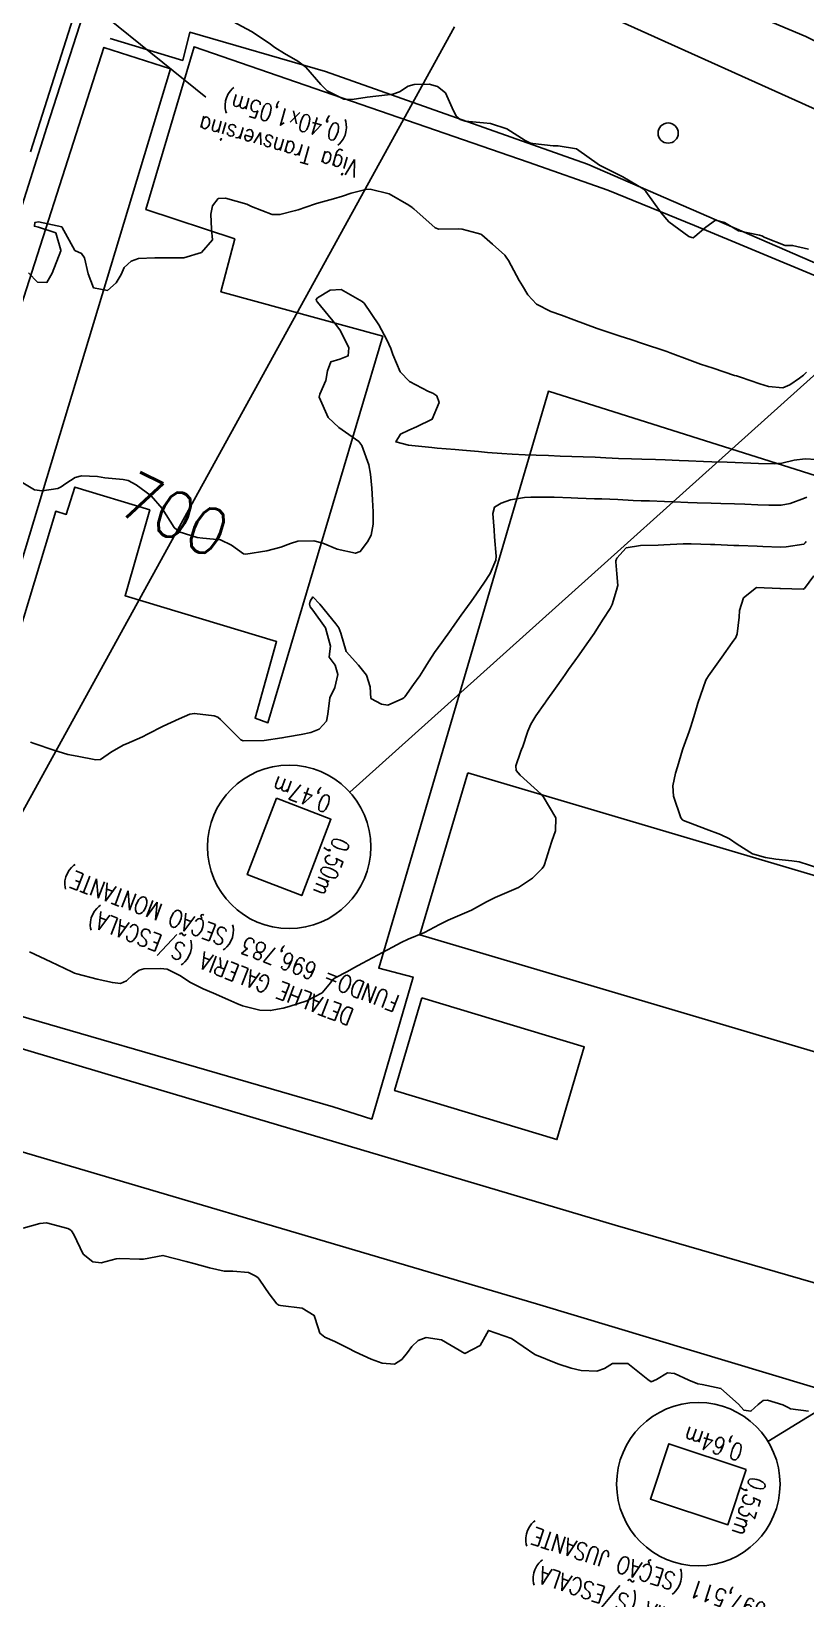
# Model space of a CAD drawing. Header units: metres. Extents: x 286371 to 293043, y 7462578 to 7466404.
# Drawn here: x 288729.9 to 288796.2, y 7464958.5 to 7465092.8 of the extents above; entities that cross this region are included whole.
import ezdxf
from ezdxf.enums import TextEntityAlignment as Align

# ---------------------------------------------------------------- set-up
doc = ezdxf.new("R2010")
doc.units = ezdxf.units.M
doc.header["$MEASUREMENT"] = 0
doc.linetypes.add('CONTINUO', pattern=[0])
for name, color, linetype in [('Area Verde e Complexo de Lazer', 45, 'Continuous'), ('Cotas', 45, 'Continuous'), ('Curvas de Nivel 1m', 11, 'Continuous'), ('Curvas de Nivel 5m', 15, 'Continuous'), ('Divisas', 45, 'Continuous'), ('Edificações', 30, 'Continuous'), ('Linha Férrea', 20, 'Continuous'), ('Pontes_Viadutos_Tubos', 190, 'Continuous'), ('Postes', 20, 'Continuous'), ('TEXTO', 45, 'Continuous'), ('Vias primárias', 230, 'Continuous')]:
    doc.layers.add(name, color=color, linetype=linetype)
doc.styles.add('ROMANS', font='romans', dxfattribs={"height": 0.2})
doc.styles.add('Style-STANDARD', font='STANDARD.shx')

msp = doc.modelspace()

# ---------------------------------------------------------------- linework, layer by layer
at = {"layer": 'Area Verde e Complexo de Lazer'}
msp.add_lwpolyline([(288763.32, 7465010.02), (288777.23, 7465005.82), (288774.89, 7464997.87), (288760.98, 7465002.06)], close=True, dxfattribs=at)
at = {"layer": 'Curvas de Nivel 1m', "flags": 128}
for points, elevation in [([(288746.74, 7465093.86), (288748.73, 7465092.81), (288750.24, 7465091.81), (288750.71, 7465091.45), (288751.55, 7465090.94), (288752.68, 7465090.28), (288753.37, 7465089.76), (288754.65, 7465088.26), (288755.21, 7465087.74), (288756.63, 7465087.03), (288757.35, 7465086.99), (288758.64, 7465087.2), (288760.38, 7465087.39), (288760.64, 7465087.41), (288760.84, 7465087.44), (288761.4, 7465087.63), (288762.13, 7465088.14), (288762.65, 7465088.28), (288763.94, 7465088.31), (288764.65, 7465088.11), (288765.34, 7465087.57), (288765.92, 7465086.27), (288766.25, 7465085.56), (288766.61, 7465085.27), (288767.03, 7465085.13), (288768.61, 7465084.98), (288769.19, 7465084.93), (288770.6, 7465084.47), (288772.18, 7465083.47), (288772.58, 7465083.28), (288772.82, 7465083.22), (288774.58, 7465083.02), (288775, 7465083.01), (288776.57, 7465082.77), (288778.55, 7465081.37), (288780.54, 7465080.35), (288782.29, 7465079.32), (288782.52, 7465079.1), (288783.83, 7465077.29), (288784.48, 7465076.51), (288786.19, 7465075.26), (288786.45, 7465075.15), (288786.56, 7465075.14), (288786.72, 7465075.25), (288787.66, 7465076.05), (288788.48, 7465076.66), (288789.24, 7465076.44), (288790.46, 7465075.73), (288792.26, 7465075.36), (288792.46, 7465075.3), (288792.7, 7465075.16), (288794.44, 7465074.47), (288795.09, 7465074.48), (288796.44, 7465074.16)], 698), ([(288729.61, 7465072.13), (288730.39, 7465071.33), (288731.19, 7465071.31), (288731.64, 7465072.1), (288732.37, 7465074.01), (288732.38, 7465074.08), (288731.94, 7465075.56), (288730.46, 7465076.05), (288730.11, 7465076.12), (288730.15, 7465076.44), (288730.47, 7465076.5), (288732.46, 7465076.07), (288733.59, 7465074.06), (288734.16, 7465073.78), (288734.42, 7465073.43), (288734.72, 7465072.04), (288735.18, 7465070.84), (288736.38, 7465070.63), (288737.13, 7465071.27), (288737.56, 7465072), (288737.81, 7465072.6), (288738.42, 7465073.14), (288739.04, 7465073.36), (288740.43, 7465073.43), (288740.96, 7465073.42), (288742.43, 7465073.42), (288742.91, 7465073.43), (288744.43, 7465073.89), (288745.37, 7465074.96), (288745.3, 7465075.88), (288745.22, 7465077.15), (288745.38, 7465077.88), (288745.87, 7465078.51), (288746.5, 7465078.54), (288748.31, 7465078.03), (288748.5, 7465077.94), (288748.71, 7465077.83), (288750.48, 7465077.12), (288751.16, 7465077.12), (288752.49, 7465077.47), (288752.72, 7465077.54), (288753.37, 7465077.76), (288754.21, 7465078.04), (288754.5, 7465078.13), (288755.74, 7465078.49), (288756.51, 7465078.71), (288757.27, 7465078.95), (288758.52, 7465079.27), (288758.9, 7465079.29), (288760.51, 7465078.89), (288762.2, 7465077.93), (288762.5, 7465077.72), (288762.55, 7465077.68), (288762.63, 7465077.62), (288764.47, 7465075.99), (288764.76, 7465075.88), (288766.47, 7465075.9), (288766.78, 7465075.87), (288768.07, 7465075.53), (288768.37, 7465075.44), (288768.46, 7465075.38), (288769.37, 7465074.59), (288770.44, 7465073.64), (288770.55, 7465073.49), (288770.74, 7465073.18), (288771.65, 7465071.48), (288771.94, 7465071.02), (288772.39, 7465070.26), (288773.14, 7465069.45), (288774.36, 7465068.83), (288775.28, 7465068.5), (288776.34, 7465068.12), (288778.33, 7465067.37), (288780.32, 7465066.71), (288781.24, 7465066.41), (288782.32, 7465066.05), (288784.15, 7465065.44), (288784.31, 7465065.39), (288784.59, 7465065.28), (288786.29, 7465064.64), (288787.21, 7465064.32), (288788.29, 7465063.96), (288790.12, 7465063.35), (288790.28, 7465063.3), (288790.61, 7465063.19), (288792.27, 7465062.62), (288793.03, 7465062.39), (288794.26, 7465062.29), (288794.86, 7465062.53), (288795.69, 7465063.11), (288796.03, 7465063.36), (288796.28, 7465063.62)], 699), ([(288729.79, 7465031.92), (288730.09, 7465031.81), (288731.78, 7465031.22), (288732.97, 7465030.87), (288733.77, 7465030.73), (288735.39, 7465030.41), (288735.77, 7465030.44), (288736.71, 7465031.08), (288737.79, 7465031.68), (288738, 7465031.78), (288738.46, 7465031.98), (288739.38, 7465032.39), (288739.8, 7465032.61), (288741.15, 7465033.28), (288741.82, 7465033.6), (288742.52, 7465033.92), (288743.43, 7465034.31), (288743.83, 7465034.39), (288745.51, 7465034.19), (288745.83, 7465034.07), (288746.07, 7465033.87), (288746.94, 7465032.98), (288747.8, 7465032.12), (288747.99, 7465032.04), (288749.8, 7465032.06), (288751.32, 7465032.28), (288751.8, 7465032.37), (288752.98, 7465032.59), (288753.81, 7465032.75), (288754.53, 7465033.03), (288755.15, 7465033.73), (288755.25, 7465034.31), (288755.42, 7465035.73), (288755.87, 7465036.59), (288756.12, 7465037.71), (288755.9, 7465038.52), (288755.38, 7465039.2), (288755.43, 7465039.72), (288755.49, 7465040.15), (288755.07, 7465041.73), (288753.97, 7465043.22), (288753.74, 7465043.52), (288753.7, 7465043.75), (288753.74, 7465043.99), (288753.98, 7465044.37), (288754.58, 7465043.74), (288755.95, 7465042.07), (288756.2, 7465041.71), (288756.38, 7465041.27), (288756.82, 7465039.7), (288757.9, 7465038.51), (288758.56, 7465037.67), (288758.89, 7465036.65), (288758.95, 7465035.67), (288759.85, 7465035.18), (288760.39, 7465035.1), (288761.64, 7465035.63), (288761.77, 7465035.72), (288761.86, 7465035.81), (288762.61, 7465036.87), (288763.13, 7465037.61), (288763.44, 7465038.05), (288763.9, 7465038.8), (288764.21, 7465039.29), (288764.41, 7465039.59), (288765.04, 7465040.47), (288765.82, 7465041.57), (288765.87, 7465041.64), (288765.95, 7465041.75), (288766.7, 7465042.81), (288767.22, 7465043.55), (288767.54, 7465043.98), (288767.99, 7465044.63), (288768.37, 7465045.16), (288768.63, 7465045.53), (288769.16, 7465046.37), (288769.65, 7465047.51), (288769.68, 7465047.87), (288769.55, 7465049.51), (288769.51, 7465050.08), (288769.4, 7465051.51), (288769.55, 7465052.06), (288770.11, 7465052.41), (288770.91, 7465052.69), (288772.12, 7465052.88), (288772.67, 7465052.92), (288774.12, 7465052.92), (288774.65, 7465052.9), (288776.12, 7465052.85), (288776.69, 7465052.83), (288778.11, 7465052.78), (288778.73, 7465052.76), (288780.11, 7465052.7), (288781.43, 7465052.64), (288782.11, 7465052.61), (288782.83, 7465052.59), (288784.11, 7465052.54), (288784.87, 7465052.51), (288786.11, 7465052.47), (288786.91, 7465052.44), (288788.11, 7465052.4), (288788.95, 7465052.38), (288790.11, 7465052.34), (288790.99, 7465052.3), (288792.11, 7465052.26), (288793.04, 7465052.22), (288794.11, 7465052.24), (288794.87, 7465052.37), (288796.12, 7465052.83), (288796.31, 7465052.91)], 701), ([(288729.69, 7465013.95), (288731.51, 7465013.09), (288733.33, 7465012.23), (288733.5, 7465012.16), (288733.56, 7465012.13), (288733.75, 7465012.06), (288735.49, 7465011.62), (288736.8, 7465011.32), (288737.48, 7465011.25), (288738, 7465011.47), (288738.56, 7465011.98), (288739.08, 7465012.39), (288739.49, 7465012.5), (288740.91, 7465012.53), (288741.49, 7465012.47), (288742.58, 7465011.92), (288743.48, 7465011.33), (288744.57, 7465010.78), (288745.46, 7465010.4), (288746.7, 7465009.86), (288747.45, 7465009.52), (288747.95, 7465009.33), (288749.44, 7465008.96), (288750.32, 7465008.92), (288751.44, 7465009.13), (288751.95, 7465009.28), (288753.45, 7465009.75), (288754.77, 7465010.43), (288755.48, 7465011.3), (288755.65, 7465011.55), (288755.89, 7465011.72), (288756.94, 7465012.26), (288757.5, 7465012.57), (288758.22, 7465012.97), (288759.51, 7465013.66), (288760.81, 7465014.36), (288761.53, 7465014.75), (288762.13, 7465015.03), (288763.54, 7465015.6), (288764.84, 7465016.3), (288765.56, 7465016.66), (288767.57, 7465017.53), (288768.87, 7465018.23), (288769.59, 7465018.6), (288770.21, 7465018.88), (288771.6, 7465019.47), (288772.8, 7465020.27), (288773.63, 7465021.1), (288773.77, 7465021.3), (288773.83, 7465021.44), (288774.27, 7465022.82), (288774.46, 7465023.43), (288774.78, 7465024.32), (288774.81, 7465025.43), (288773.72, 7465027.26), (288773.54, 7465027.45), (288771.75, 7465029.08), (288771.39, 7465029.48), (288771.36, 7465029.88), (288771.78, 7465031.07), (288771.89, 7465031.37), (288771.93, 7465031.47), (288772.41, 7465032.86), (288772.65, 7465033.46), (288773.09, 7465034.19), (288773.85, 7465035.26), (288773.93, 7465035.37), (288773.98, 7465035.44), (288774.76, 7465036.54), (288775.39, 7465037.42), (288775.59, 7465037.72), (288775.89, 7465038.14), (288776.42, 7465038.89), (288776.79, 7465039.4), (288777.26, 7465040.06), (288777.94, 7465041.03), (288778.08, 7465041.24), (288778.17, 7465041.38), (288778.86, 7465042.47), (288779.45, 7465043.36), (288779.62, 7465043.72), (288780, 7465044.94), (288780.09, 7465045.27), (288780.1, 7465045.35), (288780.02, 7465046.33), (288779.94, 7465047.36), (288779.94, 7465047.45), (288780.04, 7465047.68), (288780.83, 7465048.56), (288782.06, 7465048.78), (288783.57, 7465048.8), (288784.06, 7465048.84), (288785.7, 7465048.91), (288786.06, 7465048.92), (288786.39, 7465048.92), (288788.06, 7465048.87), (288788.43, 7465048.85), (288790.06, 7465048.78), (288790.49, 7465048.76), (288792.06, 7465048.71), (288792.53, 7465048.69), (288794.06, 7465048.64), (288794.53, 7465048.65), (288796.06, 7465048.88), (288796.17, 7465048.99), (288796.25, 7465049.1)], 702), ([(288797.41, 7465021.09), (288795.64, 7465021.66), (288795.01, 7465021.76), (288793.65, 7465021.9), (288792.77, 7465022.04), (288791.65, 7465022.36), (288790.34, 7465023.19), (288789.67, 7465023.64), (288788.9, 7465024), (288787.68, 7465024.46), (288785.75, 7465025.2), (288785.69, 7465025.23), (288785.64, 7465025.27), (288785.52, 7465025.44), (288784.88, 7465027.28), (288784.83, 7465028.19), (288785.06, 7465029.27), (288785.22, 7465029.81), (288785.65, 7465031.27), (288785.69, 7465031.36), (288785.79, 7465031.66), (288786.23, 7465032.84), (288786.37, 7465033.26), (288786.7, 7465034.38), (288786.96, 7465035.25), (288787.19, 7465035.91), (288787.66, 7465037.24), (288787.73, 7465037.38), (288787.88, 7465037.6), (288789.03, 7465039.21), (288789.92, 7465040.47), (288790.22, 7465040.9), (288790.34, 7465041.19), (288790.5, 7465042.64), (288790.53, 7465043.19), (288790.88, 7465044.28), (288791.99, 7465045.16), (288793.99, 7465045.08), (288794.04, 7465045.08), (288795.99, 7465045.03), (288796.05, 7465045.05), (288796.11, 7465045.1), (288796.92, 7465046.18)], 703), ([(288729.16, 7464990.28), (288730.57, 7464990.69), (288731.16, 7464990.73), (288732.97, 7464990.25), (288733.16, 7464990.16), (288733.28, 7464990.06), (288733.49, 7464989.72), (288734.29, 7464988.05), (288735.11, 7464987.4), (288735.83, 7464987.3), (288737.12, 7464987.64), (288737.43, 7464987.69), (288739.12, 7464987.61), (288739.46, 7464987.63), (288741.12, 7464987.94), (288743.12, 7464987.41), (288743.78, 7464987.24), (288745.11, 7464986.88), (288746.37, 7464986.6), (288747.11, 7464986.59), (288748.45, 7464986.49), (288749.1, 7464986.15), (288749.29, 7464986.02), (288749.44, 7464985.82), (288750.24, 7464984.64), (288750.88, 7464983.8), (288751.05, 7464983.68), (288751.19, 7464983.66), (288753.05, 7464983.42), (288754.1, 7464982.8), (288754.43, 7464981.74), (288754.57, 7464981.29), (288755.01, 7464980.94), (288755.85, 7464980.56), (288757, 7464979.98), (288757.6, 7464979.69), (288758.98, 7464979.06), (288759.93, 7464978.7), (288760.98, 7464978.63), (288761.6, 7464979.01), (288762.09, 7464979.62), (288762.47, 7464980.15), (288763.01, 7464980.66), (288763.7, 7464980.91), (288765.01, 7464980.7), (288766.99, 7464979.54), (288768.3, 7464980.22), (288769.02, 7464981.51), (288771.01, 7464980.82), (288772.99, 7464979.45), (288774.98, 7464978.65), (288776.1, 7464978.28), (288776.97, 7464978.09), (288778.32, 7464978.03), (288778.98, 7464978.26), (288779.65, 7464978.68), (288780.98, 7464978.69), (288782.69, 7464977.31), (288782.96, 7464977.1), (288783.43, 7464977.3), (288784.38, 7464977.88), (288784.97, 7464977.82), (288786.21, 7464977.26), (288786.96, 7464976.93), (288787.33, 7464976.87), (288788.95, 7464976.55), (288790.44, 7464975.19), (288790.92, 7464974.69), (288791.51, 7464974.59), (288792.14, 7464975.17), (288792.58, 7464975.51), (288792.93, 7464975.54), (288794.25, 7464975.13), (288794.7, 7464974.9), (288794.92, 7464974.8), (288796.44, 7464974.61)], 703)]:
    msp.add_lwpolyline(points, dxfattribs=dict(at, elevation=elevation))
at = {"layer": 'Curvas de Nivel 5m', "elevation": 700, "flags": 128}
msp.add_lwpolyline([(288729.12, 7465054.13), (288730.13, 7465053.55), (288730.77, 7465053.46), (288732.13, 7465053.65), (288732.42, 7465053.79), (288732.81, 7465054.07), (288733.6, 7465054.6), (288734.14, 7465054.75), (288735.51, 7465054.67), (288736.14, 7465054.58), (288737.71, 7465054.44), (288738.14, 7465054.35), (288738.83, 7465053.98), (288740.12, 7465053.04), (288741.06, 7465051.95), (288742.08, 7465050.3), (288742.51, 7465049.93), (288744.06, 7465049.46), (288744.54, 7465049.41), (288746.06, 7465049.27), (288747, 7465048.8), (288748.04, 7465048.07), (288748.23, 7465048.03), (288750.04, 7465048.31), (288751.22, 7465048.62), (288752.05, 7465048.95), (288752.68, 7465049.14), (288754.06, 7465049.18), (288754.83, 7465048.96), (288756.05, 7465048.46), (288757.62, 7465048.11), (288758.04, 7465048.26), (288758.65, 7465049.08), (288758.96, 7465049.67), (288759.15, 7465050.6), (288759.15, 7465051.67), (288759.1, 7465052.68), (288759.03, 7465053.67), (288758.92, 7465054.89), (288758.78, 7465055.68), (288758.18, 7465057.34), (288757.91, 7465057.69), (288756.21, 7465058.89), (288755.28, 7465059.73), (288754.51, 7465061.48), (288754.56, 7465061.74), (288755.09, 7465062.92), (288755.23, 7465063.73), (288755.51, 7465064.51), (288756.3, 7465064.75), (288757, 7465065.01), (288757.07, 7465065.7), (288756.34, 7465067.17), (288755.94, 7465067.72), (288754.37, 7465069.61), (288754.3, 7465069.75), (288754.27, 7465069.85), (288754.38, 7465069.98), (288755.47, 7465070.65), (288756.39, 7465070.7), (288758.2, 7465069.69), (288758.37, 7465069.53), (288759.63, 7465067.67), (288760.33, 7465066.39), (288760.65, 7465065.65), (288760.82, 7465065.13), (288761.45, 7465063.64), (288762.27, 7465062.81), (288763.89, 7465061.97), (288764.25, 7465061.81), (288764.61, 7465061.59), (288764.79, 7465061.03), (288764.21, 7465059.59), (288762.87, 7465058.95), (288762.2, 7465058.64), (288761.5, 7465058.32), (288761.09, 7465057.64), (288762.18, 7465057.38), (288762.45, 7465057.35), (288764.18, 7465057.17), (288764.64, 7465057.12), (288766.18, 7465057), (288766.79, 7465056.94), (288768.17, 7465056.82), (288768.94, 7465056.75), (288770.17, 7465056.65), (288771.06, 7465056.6), (288772.17, 7465056.55), (288773.11, 7465056.52), (288774.17, 7465056.48), (288775.16, 7465056.44), (288776.17, 7465056.4), (288777.13, 7465056.36), (288778.17, 7465056.33), (288779.09, 7465056.29), (288780.17, 7465056.24), (288781.29, 7465056.2), (288782.17, 7465056.17), (288783.33, 7465056.13), (288784.17, 7465056.1), (288785.38, 7465056.05), (288786.17, 7465056.02), (288787.44, 7465055.96), (288788.16, 7465055.94), (288789.47, 7465055.9), (288790.16, 7465055.87), (288791.51, 7465055.83), (288792.16, 7465055.81), (288793.55, 7465055.76), (288794.16, 7465055.82), (288795.21, 7465056.08), (288796.17, 7465056.19), (288797.12, 7465056.14)], dxfattribs=at)
at = {"layer": 'Divisas'}
msp.add_lwpolyline([(288808.5, 7465067.99), (288777.5, 7465081.44), (288755.06, 7465089.39), (288743.42, 7465092.75), (288742.83, 7465090.33), (288736.61, 7465092.22)], dxfattribs=at)
at = {"layer": 'Edificações'}
msp.add_lwpolyline([(288805.43, 7465052.12), (288774.17, 7465061.99), (288759.63, 7465012.55), (288762.57, 7465011.79), (288759.03, 7464999.62), (288755.72, 7465000.68), (288719.68, 7465011.14), (288731.94, 7465051.7), (288732.84, 7465051.43), (288733.58, 7465053.77), (288740, 7465051.82), (288737.88, 7465044.47), (288750.87, 7465040.54), (288749.03, 7465033.99), (288750.13, 7465033.59), (288759.97, 7465066.7), (288746.1, 7465070.51), (288747.28, 7465075.04), (288739.67, 7465077.56), (288743.8, 7465091.51), (288772.44, 7465081.63), (288779.26, 7465079.22), (288786.69, 7465076.2), (288818.72, 7465062.85)], dxfattribs=at)
msp.add_lwpolyline([(288767.26, 7465029.29), (288763.14, 7465015.4), (288802.76, 7465003.66), (288806.88, 7465017.55)], close=True, dxfattribs=at)
at = {"layer": 'Linha Férrea'}
for points in [[(288776.23, 7465100.8), (288796.23, 7465092.38), (288816.01, 7465082.46), (288827.03, 7465076.13), (288836.37, 7465070.57), (288845, 7465064.63), (288855.51, 7465057.14), (288866.72, 7465048.42), (288875.79, 7465041.27), (288888.47, 7465029.69), (288898.36, 7465020.11), (288908.01, 7465010.04), (288917.42, 7464999.56), (288929.55, 7464984.37), (288942.66, 7464967.17), (288950.81, 7464955.11), (288956.79, 7464946.43), (288992.8, 7464894.11), (289003.04, 7464879.05), (289012.23, 7464865.86), (289024.4, 7464849.42), (289036.96, 7464833.75)], [(289045.96, 7464817.66), (289033.9, 7464831.16), (289021.23, 7464846.98), (289008.98, 7464863.53), (288999.75, 7464876.79), (288989.5, 7464891.85), (288953.49, 7464944.16), (288947.51, 7464952.84), (288943.05, 7464958.99), (288931.76, 7464974.15), (288919.71, 7464989.53), (288906.13, 7465005.12), (288900.02, 7465011.82), (288886.86, 7465025.35), (288871.75, 7465038.97), (288860.87, 7465047.72), (288850.9, 7465055.13), (288836.35, 7465065), (288824.08, 7465072.15), (288805.66, 7465082.27), (288780.4, 7465093.63)]]:
    msp.add_lwpolyline(points, dxfattribs=at)
at = {"layer": 'Pontes_Viadutos_Tubos'}
msp.add_lwpolyline([(288710.09, 7465017.07), (288709.5, 7465017.65), (288713.32, 7465029.71), (288718.43, 7465045), (288724.29, 7465062.93), (288731.18, 7465084.63), (288738.53, 7465107.42), (288742.36, 7465116.18, -0.057014), (288745.54, 7465121.65, 0.004529), (288752.7, 7465131.46, -0.071512), (288758.7, 7465137.72, 0.031173), (288762.1, 7465140.74, -0.067801), (288768.23, 7465145.43, -0.015572), (288781.15, 7465152.26, -0.023694), (288785.83, 7465154.28, 0.002434), (288787.2, 7465153.75, 2.970551)], format="xyb", dxfattribs=at)
at = {"layer": 'Postes'}
msp.add_circle((288784.42, 7465084.11), 0.866, dxfattribs=at)
at = {"layer": 'TEXTO', "linetype": 'CONTINUO'}
for points in [[(288731.7, 7465097.77, 0), (288744.81, 7465087.2, 0)], [(288766.12, 7465093.2, 0), (288669.49, 7464917.71, 0)], [(288757.15, 7465027.63, 0), (288807.79, 7465073.11, 0)], [(288879.66, 7465025.18, 0), (288792.98, 7464972, 0)]]:
    msp.add_polyline3d(points, dxfattribs=at)
for points in [[(288750.87, 7465027.11, 0), (288748.35, 7465020.58, 0), (288753.02, 7465018.78, 0), (288755.53, 7465025.32, 0), (288750.87, 7465027.11, 0)], [(288791.12, 7464969.61, 0), (288784.48, 7464971.81, 0), (288782.9, 7464967.06, 0), (288789.55, 7464964.86, 0), (288791.12, 7464969.61, 0)]]:
    msp.add_polyline3d(points, close=True, dxfattribs=at)
for centre in [(288751.94, 7465022.95), (288787.01, 7464968.34)]:
    msp.add_circle(centre, 7, dxfattribs=at)
at = {"layer": 'Vias primárias'}
for points in [[(288729.78, 7465082.51), (288734.64, 7465097.78)], [(288719.08, 7465014.62), (288741.79, 7465089.61), (288736.07, 7465091.45), (288718.49, 7465036.71)]]:
    msp.add_lwpolyline(points, dxfattribs=at)
for points in [[(289050.81, 7464778.85), (289034.83, 7464772.31), (289019.17, 7464765.74), (288998.71, 7464757.03, -0.419154), (288993.84, 7464758.94), (288975.42, 7464802.06), (288955.3, 7464849.92), (288946.44, 7464869.44), (288929.26, 7464914.28), (288920.13, 7464936.35), (288917.72, 7464942.45, 0.028737), (288915.18, 7464947.95, 0.22592), (288907.53, 7464953.43), (288903.08, 7464954.99), (288888.25, 7464959.37), (288825.55, 7464977.32), (288779.87, 7464990.54), (288738.06, 7465002.97), (288721, 7465008.05, -0.289211)], [(288746.71, 7464874.06), (288769.42, 7464867.37, 0.379545), (288776.46, 7464870.68), (288786.12, 7464900.88), (288801.34, 7464952.84), (288806.02, 7464969.56, 0.20226), (288805.84, 7464971.12), (288803.93, 7464974.49), (288803.06, 7464974.79), (288773.15, 7464983.78), (288720.11, 7464999.45, 0.142573), (288714.06, 7464998.01, 0.216136), (288711.1, 7464993.95), (288702.8, 7464953.65)]]:
    msp.add_lwpolyline(points, format="xyb", dxfattribs=at)

# ---------------------------------------------------------------- texts
at = {"layer": 'Cotas', "style": 'Style-STANDARD'}
msp.add_text('700', height=4, rotation=334.2839, dxfattribs=at).set_placement((288742.12, 7465051.41, 700), align=Align.MIDDLE_CENTER)
at = {"layer": 'TEXTO', "style": 'ROMANS', "width": 0.8}
for s, rotation, p in [('(0,40x1,05m)', 164, (288757.15, 7465084.63)), ('Viga Transversina', 164, (288757.99, 7465081.72)), ('0,47m', 158.9414, (288755.68, 7465027.2)), ('0,50m', 248.9414, (288755.8, 7465023.89)), ('FUNDO= 696,783 (SEÇÃO MONTANTE)', 158.9414, (288761.51, 7465010.17)), ('DETALHE GALERIA (S/ESCALA)', 158.9414, (288757.59, 7465009.01)), ('0,64m', 161.6751, (288790.97, 7464971.69)), ('0,53m', 251.6751, (288791.46, 7464969.09)), ('FUNDO=697,511 (SEÇÃO JUSANTE)', 161.6751, (288799.38, 7464955.95)), ('DETALHE GALERIA (S/ESCALA)', 161.6751, (288795.86, 7464953.97))]:
    msp.add_text(s, height=1.5, rotation=rotation, dxfattribs=at).set_placement(p)

doc.saveas('drawing.dxf')
